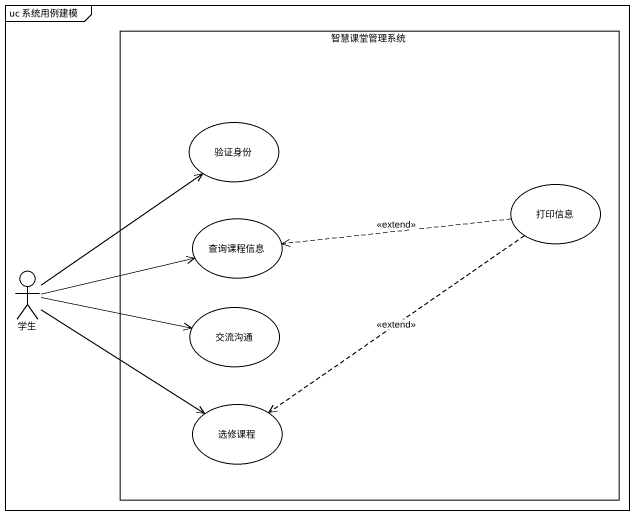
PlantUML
@startuml
mainframe uc 系统用例建模
rectangle 智慧课堂管理系统 {
  usecase 验证身份
  usecase 打印信息
  usecase 查询课程信息
  usecase 交流沟通
  usecase 选修课程
}
actor 学生
打印信息 .left.> 查询课程信息 : <<extend>>
打印信息 ..> 选修课程 : <<extend>>
学生 -up-> 验证身份
学生 -right-> 查询课程信息
学生 -right-> 交流沟通
学生 -right-> 选修课程
@enduml
